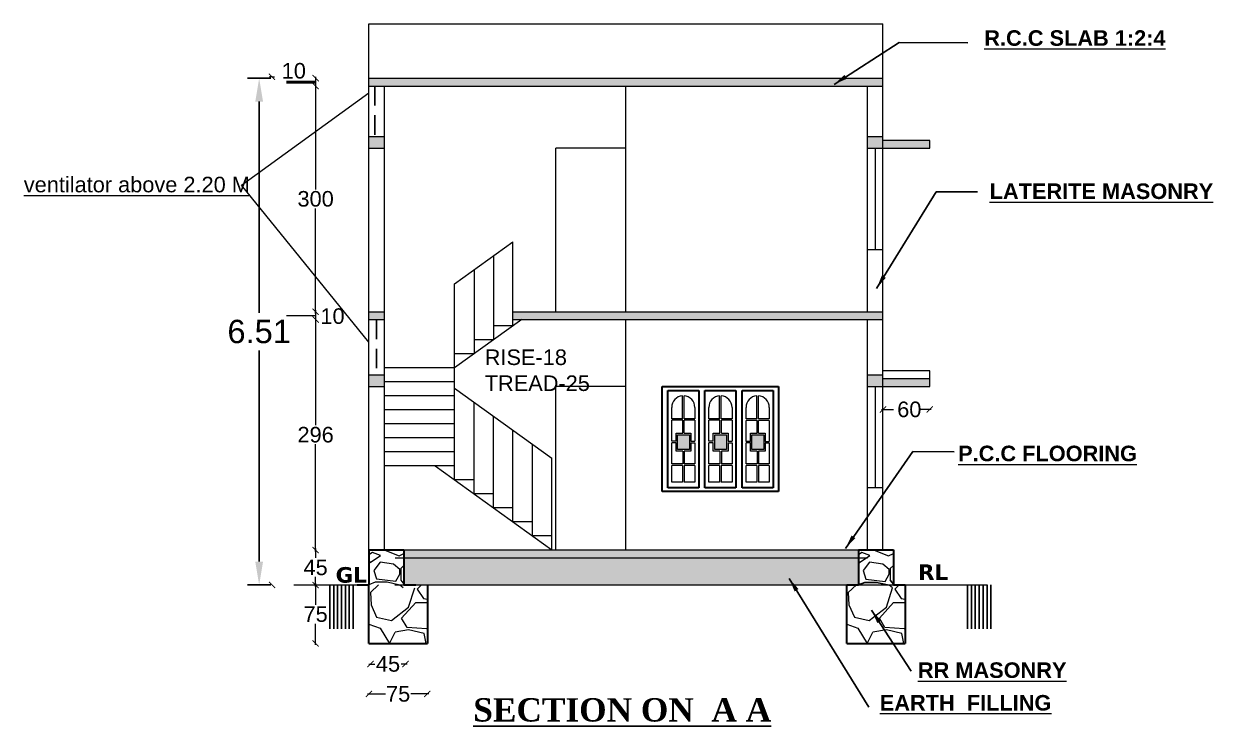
# Model space of a CAD drawing. Header units: metres. Extents: x 1446 to 1737, y 225 to 349.
# Drawn here: x 1453.92 to 1469.2, y 290.21 to 299.24 of the extents above; entities that cross this region are included whole.
import ezdxf

# ---------------------------------------------------------------- set-up
doc = ezdxf.new("R2010")
doc.units = ezdxf.units.M
doc.header["$MEASUREMENT"] = 0
doc.linetypes.add('ACAD_ISO03W100', pattern=[30, 12, -18])
doc.linetypes.add('DASHED2', pattern=[0.375, 0.25, -0.125])
doc.layers.add('BLK_1_HT_OF_BLDG', color=5, linetype='Continuous', plot=False)
for name, color, linetype, lineweight in [('dimn', 63, 'Continuous', 25), ('ELA', 54, 'Continuous', 25), ('Layer7', 7, 'Continuous', 50), ('WALL', 16, 'Continuous', 40)]:
    doc.layers.add(name, color=color, linetype=linetype, lineweight=lineweight)
doc.layers.add('plan', color=42, linetype='Continuous')
doc.styles.add('ARIAL', font='arial.ttf')
doc.styles.get("Standard").update_dxf_attribs({"font": 'arial.ttf'})
doc.dimstyles.new('Copy of Standard', dxfattribs={"dimscale": 0, "dimtxt": 0.3, "dimasz": 0.3, "dimexe": 0.15, "dimexo": 0.15, "dimgap": 0.09, "dimtad": 0, "dimtih": 1, "dimtoh": 1, "dimzin": 4, "dimdsep": 46, "dimtxsty": 'Standard', "dimcen": 0.3, "dimadec": 0, "dimazin": 0, "dimtfac": 1, "dimtofl": 0, "dimtmove": 0, "dimatfit": 3, "dimfxl": 0.15, "dimfxlon": 1, "dimtolj": 1, "dimtzin": 0, "dimarcsym": 0})
doc.dimstyles.get("Standard").update_dxf_attribs({"dimtxt": 0.18, "dimasz": 0.18, "dimexe": 0.18, "dimexo": 0.0625, "dimgap": 0.09, "dimtad": 0, "dimtih": 1, "dimtoh": 1, "dimdec": 4, "dimzin": 0, "dimdsep": 46, "dimtxsty": 'Standard', "dimcen": 0.09, "dimadec": 0, "dimazin": 0, "dimtfac": 1, "dimtdec": 4, "dimtofl": 0, "dimtmove": 0, "dimatfit": 3, "dimfxl": 1, "dimtolj": 1, "dimtzin": 0, "dimarcsym": 0})

# ---------------------------------------------------------------- blocks, each defined once
blk = doc.blocks.new('esfdvc')
for p, q in [((225695.5, -357982.1), (225687.4, -357985.5)), ((225710.8, -357982.1), (225695.5, -357982.1)), ((225726.9, -357985.8), (225710.8, -357982.1)), ((225728.3, -357979.5), (225732.4, -357984.5))]:
    blk.add_line(p, q)
at = {"layer": 'dimn', "color": 0, "linetype": 'ByBlock', "lineweight": 20}
for p, q in [((225684.8, -357985.5), (225674.3, -357995.2)), ((225674.3, -357995.2), (225675.1, -358011)), ((225723.4, -358014), (225731.4, -357989)), ((225731.4, -357989), (225726.9, -357985.8)), ((225739.9, -357985.5), (225734.4, -357991)), ((225734.4, -357991), (225742.4, -358003)), ((225675.1, -358011), (225682.2, -358027)), ((225701.4, -358031), (225723.4, -358014)), ((225714.4, -358028), (225732.4, -358008)), ((225732.4, -358008), (225747.4, -358008)), ((225742.4, -358003), (225747.4, -358003.6)), ((225682.2, -358027), (225701.4, -358031)), ((225721.4, -358040), (225714.4, -358028)), ((225672.4, -358034), (225672.4, -358034)), ((225672.4, -358035.9), (225686.7, -358041)), ((225686.7, -358041), (225698.6, -358060.5)), ((225723.4, -358043), (225706, -358046)), ((225746.4, -358042), (225721.4, -358040)), ((225743.4, -358048), (225723.4, -358043)), ((225747.4, -358041.5), (225746.4, -358042)), ((225698.6, -358060.5), (225706, -358046)), ((225745.9, -358060.5), (225743.4, -358048)), ((225744.4, -358053), (225744.4, -358053))]:
    blk.add_line(p, q, dxfattribs=at)
at = {"layer": 'plan', "color": 0, "linetype": 'ByBlock', "lineweight": 30}
for p, q in [((225687.5, -357940.5), (225732.4, -357940.5)), ((225732.4, -357940.5), (225732.4, -357985.5)), ((225687.4, -357970.5), (225687.5, -357970.5)), ((225672.4, -358060.5), (225747.4, -358060.5))]:
    blk.add_line(p, q, dxfattribs=at)
at = {"layer": 'WALL', "color": 0, "linetype": 'ByBlock', "lineweight": 30}
for p, q in [((225687.4, -357940.5), (225687.4, -357985.5)), ((225687.4, -357940.5), (225687.4, -357985.5)), ((225672.4, -358060.5), (225672.4, -357985.5)), ((225672.4, -357985.5), (225687.4, -357985.5)), ((225732.4, -357985.5), (225739.9, -357985.5)), ((225732.4, -357985.5), (225747.4, -357985.5)), ((225747.4, -357985.5), (225747.4, -358060.5))]:
    blk.add_line(p, q, dxfattribs=at)
at = {"layer": 'WALL', "color": 0, "linetype": 'ByBlock', "lineweight": 20}
for p, q in [((225691.9, -357943.8), (225687.4, -357946.7)), ((225687.4, -357953.2), (225688.9, -357956.8)), ((225688.9, -357956.8), (225702.2, -357947.8)), ((225702.2, -357947.8), (225691.9, -357943.8)), ((225708.8, -357940.5), (225709.3, -357941.8)), ((225709.3, -357940.5), (225709.9, -357941.8)), ((225709.9, -357941.8), (225726.1, -357948.1)), ((225726.1, -357948.1), (225732.4, -357945.1)), ((225701.6, -357956.2), (225693.6, -357966.8)), ((225693.6, -357966.8), (225696.9, -357977.8)), ((225718.9, -357958.8), (225701.6, -357956.2)), ((225726.9, -357965.8), (225718.9, -357958.8)), ((225726.9, -357971.8), (225726.9, -357965.8)), ((225732.4, -357960.6), (225728.3, -357964.4)), ((225728.3, -357964.4), (225728.3, -357979.5)), ((225696.9, -357977.8), (225721.9, -357980.8)), ((225721.9, -357980.8), (225726.9, -357971.8))]:
    blk.add_line(p, q, dxfattribs=at)
blk = doc.blocks.new('FHFCGV')
at = {"layer": 'WALL', "linetype": 'ByBlock', "lineweight": 13}
h = blk.add_hatch(color=188, dxfattribs=at)
h.set_gradient(color1=(16, 14, 16), one_color=1, tint=1, name='SPHERICAL')
h.paths.add_polyline_path([(282194.5, -299527.1), (282179.3, -299527.1), (282179.3, -299546.1), (282194.5, -299546.1)])
h.paths.add_polyline_path([(282227, -299546.1), (282242.2, -299546.1), (282242.2, -299527.1), (282227, -299527.1)])
h.paths.add_polyline_path([(282274.8, -299546.2), (282289.9, -299546.2), (282289.9, -299527.2), (282274.8, -299527.2)])
at = {"lineweight": 25}
for p, q in [((282206.5, -299492), (282206.5, -299506.6)), ((282254.2, -299492), (282254.2, -299506.6)), ((282302, -299492.1), (282302, -299506.7))]:
    blk.add_line(p, q, dxfattribs=at)
at = {"layer": 'plan', "color": 0, "linetype": 'ByBlock', "lineweight": 30}
for p, q in [((282159.7, -299465.2), (282209.5, -299465.2)), ((282159.7, -299600.2), (282159.7, -299465.2)), ((282166.7, -299595.2), (282166.7, -299470.2)), ((282166.7, -299470.2), (282206.5, -299470.2)), ((282166.7, -299595.2), (282166.7, -299470.2)), ((282206.5, -299470.2), (282206.5, -299595.2)), ((282209.5, -299465.2), (282259.2, -299465.2)), ((282214.5, -299595.2), (282214.5, -299470.2)), ((282214.5, -299470.2), (282254.2, -299470.2)), ((282214.5, -299595.2), (282214.5, -299470.2)), ((282254.2, -299470.2), (282254.2, -299595.2)), ((282259.2, -299465.2), (282309, -299465.2)), ((282262.2, -299595.2), (282262.2, -299470.2)), ((282262.2, -299470.2), (282302, -299470.2)), ((282262.2, -299595.2), (282262.2, -299470.2)), ((282302, -299470.2), (282302, -299595.2)), ((282309, -299465.2), (282309, -299600.2)), ((282206.5, -299595.2), (282166.7, -299595.2)), ((282254.2, -299595.2), (282214.5, -299595.2)), ((282302, -299595.2), (282262.2, -299595.2)), ((282209.5, -299600.2), (282159.7, -299600.2)), ((282259.2, -299600.2), (282209.5, -299600.2)), ((282309, -299600.2), (282259.2, -299600.2))]:
    blk.add_line(p, q, dxfattribs=at)
at = {"layer": 'WALL', "color": 250, "linetype": 'ByBlock', "lineweight": 13}
for p, q in [((282185.6, -299506.6), (282185.6, -299477.2)), ((282187.6, -299506.6), (282187.6, -299477.2)), ((282233.3, -299506.6), (282233.3, -299477.2)), ((282235.3, -299506.6), (282235.3, -299477.2)), ((282281.1, -299506.7), (282281.1, -299477.2)), ((282283.1, -299506.7), (282283.1, -299477.2)), ((282171.7, -299506.6), (282171.7, -299492)), ((282201.5, -299492), (282201.5, -299506.6)), ((282219.5, -299506.6), (282219.5, -299492)), ((282249.2, -299492), (282249.2, -299506.6)), ((282267.2, -299506.7), (282267.2, -299492.1)), ((282297, -299492.1), (282297, -299506.7)), ((282185.6, -299506.6), (282171.7, -299506.6)), ((282185.9, -299508.6), (282171.7, -299508.6)), ((282171.7, -299535.6), (282171.7, -299508.6)), ((282185.9, -299525.1), (282185.9, -299508.6)), ((282201.5, -299506.6), (282187.6, -299506.6)), ((282201.5, -299508.6), (282187.9, -299508.6)), ((282187.9, -299525.1), (282187.9, -299508.6)), ((282201.5, -299508.6), (282201.5, -299535.6)), ((282233.3, -299506.6), (282219.5, -299506.6)), ((282233.6, -299508.6), (282219.5, -299508.6)), ((282219.5, -299535.6), (282219.5, -299508.6)), ((282233.6, -299525.1), (282233.6, -299508.6)), ((282249.2, -299506.6), (282235.3, -299506.6)), ((282249.2, -299508.6), (282235.6, -299508.6)), ((282235.6, -299525.1), (282235.6, -299508.6)), ((282249.2, -299508.6), (282249.2, -299535.6)), ((282281.1, -299506.7), (282267.2, -299506.7)), ((282281.4, -299508.7), (282267.2, -299508.7)), ((282267.2, -299535.7), (282267.2, -299508.7)), ((282281.4, -299525.2), (282281.4, -299508.7)), ((282297, -299506.7), (282283.1, -299506.7)), ((282297, -299508.7), (282283.4, -299508.7)), ((282283.4, -299525.2), (282283.4, -299508.7)), ((282297, -299508.7), (282297, -299535.7)), ((282177.3, -299535.6), (282171.7, -299535.6)), ((282196.5, -299535.6), (282201.5, -299535.6)), ((282225, -299535.6), (282219.5, -299535.6)), ((282244.2, -299535.6), (282249.2, -299535.6)), ((282272.8, -299535.7), (282267.2, -299535.7)), ((282291.9, -299535.7), (282297, -299535.7)), ((282177.3, -299537.6), (282171.7, -299537.6)), ((282171.7, -299564.7), (282171.7, -299537.6)), ((282185.9, -299548.1), (282185.9, -299564.7)), ((282187.9, -299548.1), (282187.9, -299564.7)), ((282196.5, -299537.6), (282201.5, -299537.6)), ((282201.5, -299537.6), (282201.5, -299564.7)), ((282225, -299537.6), (282219.5, -299537.6)), ((282219.5, -299564.6), (282219.5, -299537.6)), ((282233.6, -299548.1), (282233.6, -299564.6)), ((282235.6, -299548.1), (282235.6, -299564.6)), ((282244.2, -299537.6), (282249.2, -299537.6)), ((282249.2, -299537.6), (282249.2, -299564.6)), ((282272.8, -299537.7), (282267.2, -299537.7)), ((282267.2, -299564.7), (282267.2, -299537.7)), ((282281.4, -299548.2), (282281.4, -299564.7)), ((282283.4, -299548.2), (282283.4, -299564.7)), ((282291.9, -299537.7), (282297, -299537.7)), ((282297, -299537.7), (282297, -299564.7)), ((282185.9, -299564.7), (282171.7, -299564.7)), ((282171.7, -299588.2), (282171.7, -299566.7)), ((282185.6, -299566.7), (282171.7, -299566.7)), ((282185.6, -299566.7), (282185.6, -299588.2)), ((282201.5, -299566.7), (282187.6, -299566.7)), ((282187.6, -299566.7), (282187.6, -299588.2)), ((282201.5, -299564.7), (282187.9, -299564.7)), ((282201.5, -299566.7), (282201.5, -299588.2)), ((282233.6, -299564.6), (282219.5, -299564.6)), ((282219.5, -299588.2), (282219.5, -299566.6)), ((282233.3, -299566.6), (282219.5, -299566.6)), ((282233.3, -299566.6), (282233.3, -299588.2)), ((282249.2, -299566.6), (282235.3, -299566.6)), ((282235.3, -299566.6), (282235.3, -299588.2)), ((282249.2, -299564.6), (282235.6, -299564.6)), ((282249.2, -299566.6), (282249.2, -299588.2)), ((282281.4, -299564.7), (282267.2, -299564.7)), ((282267.2, -299588.2), (282267.2, -299566.7)), ((282281.1, -299566.7), (282267.2, -299566.7)), ((282281.1, -299566.7), (282281.1, -299588.2)), ((282297, -299566.7), (282283.1, -299566.7)), ((282283.1, -299566.7), (282283.1, -299588.2)), ((282297, -299564.7), (282283.4, -299564.7)), ((282297, -299566.7), (282297, -299588.2)), ((282185.6, -299588.2), (282171.7, -299588.2)), ((282201.5, -299588.2), (282187.6, -299588.2)), ((282233.3, -299588.2), (282219.5, -299588.2)), ((282249.2, -299588.2), (282235.3, -299588.2)), ((282281.1, -299588.2), (282267.2, -299588.2)), ((282297, -299588.2), (282283.1, -299588.2))]:
    blk.add_line(p, q, dxfattribs=at)
for points in [[(282177.3, -299535.6), (282177.3, -299525.1), (282185.9, -299525.1)], [(282187.9, -299525.1), (282196.5, -299525.1), (282196.5, -299535.6)], [(282225, -299535.6), (282225, -299525.1), (282233.6, -299525.1)], [(282235.6, -299525.1), (282244.2, -299525.1), (282244.2, -299535.6)], [(282272.8, -299535.7), (282272.8, -299525.2), (282281.4, -299525.2)], [(282283.4, -299525.2), (282291.9, -299525.2), (282291.9, -299535.7)], [(282185.9, -299548.1), (282177.3, -299548.1), (282177.3, -299537.6)], [(282196.5, -299537.6), (282196.5, -299548.1), (282187.9, -299548.1)], [(282233.6, -299548.1), (282225, -299548.1), (282225, -299537.6)], [(282244.2, -299537.6), (282244.2, -299548.1), (282235.6, -299548.1)], [(282281.4, -299548.2), (282272.8, -299548.2), (282272.8, -299537.7)], [(282291.9, -299537.7), (282291.9, -299548.2), (282283.4, -299548.2)]]:
    blk.add_lwpolyline(points, dxfattribs=at)
for points in [[(282179.3, -299527.1), (282194.5, -299527.1), (282194.5, -299546.1), (282179.3, -299546.1)], [(282227, -299527.1), (282242.2, -299527.1), (282242.2, -299546.1), (282227, -299546.1)], [(282274.8, -299527.2), (282289.9, -299527.2), (282289.9, -299546.2), (282274.8, -299546.2)]]:
    blk.add_lwpolyline(points, close=True, dxfattribs=at)
for centre, start, end in [((282186.6, -299492), 93.8547, 180), ((282186.6, -299492), 0, 86.1453), ((282234.3, -299492), 93.8547, 180), ((282234.3, -299492), 0, 86.1453), ((282282.1, -299492.1), 93.8547, 180), ((282282.1, -299492.1), 0, 86.1453)]:
    blk.add_arc(centre, 14.9, start, end, dxfattribs=at)
blk = doc.blocks.new('_ArchTick')
at = {"color": 0, "linetype": 'ByBlock', "lineweight": 25, "const_width": 0.15}
blk.add_lwpolyline([(-0.5, -0.5), (0.5, 0.5)], dxfattribs=at)
blk = doc.blocks.new('*D80')
at = {"layer": 'BLK_1_HT_OF_BLDG', "color": 0, "lineweight": -2}
for p, q in [((1457.095, 298.538), (1456.795, 298.538)), ((1456.945, 298.238), (1456.945, 295.526)), ((1456.945, 292.328), (1456.945, 295.04)), ((1457.095, 292.028), (1456.795, 292.028))]:
    blk.add_line(p, q, dxfattribs=at)
at = {"layer": 'BLK_1_HT_OF_BLDG', "color": 0}
for points in [[(1456.895, 298.238), (1456.995, 298.238), (1456.945, 298.538)], [(1456.895, 292.328), (1456.995, 292.328), (1456.945, 292.028)]]:
    blk.add_solid(points, dxfattribs=at)
at = {"layer": 'Defpoints', "color": 0}
for p in [(1458.355, 298.538), (1456.945, 292.028), (1458.355, 292.028)]:
    blk.add_point(p, dxfattribs=at)
at = {"layer": 'BLK_1_HT_OF_BLDG', "color": 0, "insert": (1456.945, 295.283), "char_height": 0.3, "attachment_point": 5}
blk.add_mtext('\\A1;6.51', dxfattribs=at)

msp = doc.modelspace()

# ---------------------------------------------------------------- hatches: boundary and pattern name
at = {"layer": 'Layer7', "lineweight": 20}
h = msp.add_hatch(color=256, dxfattribs=at)
h.paths.add_polyline_path([(1464.957, 298.538), (1458.355, 298.538), (1458.355, 298.438), (1464.957, 298.438)])
h.paths.add_polyline_path([(1458.555, 297.788), (1458.355, 297.788), (1458.355, 297.638), (1458.555, 297.638)])
h.paths.add_polyline_path([(1464.957, 297.788), (1464.757, 297.788), (1464.757, 297.638), (1464.957, 297.638)])
h.paths.add_polyline_path([(1465.557, 297.738), (1464.957, 297.738), (1464.957, 297.638), (1465.557, 297.638)])
h.paths.add_polyline_path([(1464.957, 295.538), (1460.205, 295.538), (1460.205, 295.438), (1464.957, 295.438)])
h.paths.add_polyline_path([(1458.555, 295.538), (1458.355, 295.538), (1458.355, 295.438), (1458.555, 295.438)])
h.paths.add_polyline_path([(1458.555, 294.728), (1458.355, 294.728), (1458.355, 294.578), (1458.555, 294.578)])
h.paths.add_polyline_path([(1464.957, 294.728), (1464.757, 294.728), (1464.757, 294.578), (1464.957, 294.578)])
h.paths.add_polyline_path([(1465.557, 294.678), (1464.957, 294.678), (1464.957, 294.578), (1465.557, 294.578)])
h = msp.add_hatch(dxfattribs=at)
h.set_pattern_fill('AR-CONC', color=256, scale=0.009, style=0)
h.set_pattern_definition([(50, (-1590.648065, -390.39697), (0.0645534164, -0.00564769215), [0.00675, -0.07425]), (355, (-1590.648065, -390.39697), (-0.01248762, 0.067697292), [0.0054, -0.0594]), (100.4514, (-1590.642686, -390.397443), (0.0520658444, 0.0620495588), [0.0057366171, -0.0631027901]), (46.1842, (-1590.648065, -390.37897), (0.0960516944, -0.0148967113), [0.010125, -0.111375]), (96.6356, (-1590.64006, -390.38021), (0.0841196435, 0.0876706084), [0.008604926, -0.09465417]), (351.1842, (-1590.648065, -390.37897), (0.084119575, 0.087670674), [0.0081, -0.0891]), (21, (-1590.639065, -390.38347), (0.0537216347, -0.0362357002), [0.00675, -0.07425]), (326, (-1590.639065, -390.38347), (0.0218983799, 0.065263504), [0.0054, -0.0594]), (71.4514, (-1590.63459, -390.38649), (0.0756200366, 0.0290277447), [0.0057366171, -0.0631027901]), (37.5, (-1590.648065, -390.396973), (0.00109438698, 0.02996044684), [0, -0.05868, 0, -0.0603, 0, -0.059625]), (7.5, (-1590.648065, -390.396973), (0.02367625837, 0.03549705407), [0, -0.03438, 0, -0.05733, 0, -0.022725]), (327.5, (-1590.668135, -390.396973), (0.04804401926, -0.00202993846), [0, -0.0225, 0, -0.0702, 0, -0.09315]), (317.5, (-1590.677135, -390.396973), (0.05248675524, 0.0090094484), [0, -0.02925, 0, -0.04662, 0, -0.06615])])
h.paths.add_polyline_path([(1464.642, 292.478), (1458.805, 292.478), (1458.805, 292.378), (1464.642, 292.378)])
h = msp.add_hatch(dxfattribs=at)
h.set_pattern_fill('AR-SAND', color=256, scale=0.009, style=0)
h.set_pattern_definition([(37.5, (-1590.648065, -390.396973), (-0.00056694022, 0.01734141392), [0, -0.01368, 0, -0.0153, 0, -0.014625]), (7.5, (-1590.648065, -390.396973), (0.01592799035, 0.02539931459), [0, -0.00738, 0, -0.01233, 0, -0.004725]), (327.5, (-1590.659135, -390.396973), (0.028027276756, 5.093148e-05), [0, -0.0045, 0, -0.0162, 0, -0.02115]), (317.5, (-1590.659135, -390.396973), (0.02705513944, 0.00789908008), [0, -0.00225, 0, -0.01062, 0, -0.01215])])
h.paths.add_polyline_path([(1464.642, 292.378), (1458.805, 292.378), (1458.805, 292.028), (1458.955, 292.028), (1464.254, 292.028), (1464.642, 292.028)])

# ---------------------------------------------------------------- linework, layer by layer
at = {"color": 7, "linetype": 'DASHED2'}
for p, q in [((1458.43, 298.438), (1458.43, 297.788)), ((1458.452, 295.438), (1458.452, 294.728))]:
    msp.add_line(p, q, dxfattribs=at)
at = {"lineweight": 20}
for p, q in [((1458.765, 292.088), (1458.805, 292.038)), ((1458.436, 292.063), (1458.355, 292.028)), ((1458.589, 292.063), (1458.436, 292.063)), ((1458.75, 292.026), (1458.589, 292.063))]:
    msp.add_line(p, q, dxfattribs=at)
at = {"color": 0, "linetype": 'ByBlock'}
for p, q in [((1457.852, 292.028), (1457.852, 291.465)), ((1457.902, 292.028), (1457.902, 291.465)), ((1457.952, 292.028), (1457.952, 291.465)), ((1458.002, 292.028), (1458.002, 291.465)), ((1458.052, 292.028), (1458.052, 291.465)), ((1458.052, 292.028), (1458.052, 291.465)), ((1458.102, 292.028), (1458.102, 291.465)), ((1458.152, 292.028), (1458.152, 291.465)), ((1466.043, 292.028), (1466.043, 291.465)), ((1466.093, 292.028), (1466.093, 291.465)), ((1466.143, 292.028), (1466.143, 291.465)), ((1466.193, 292.028), (1466.193, 291.465)), ((1466.243, 292.028), (1466.243, 291.465)), ((1466.243, 292.028), (1466.243, 291.465)), ((1466.293, 292.028), (1466.293, 291.465)), ((1466.343, 292.028), (1466.343, 291.465))]:
    msp.add_line(p, q, dxfattribs=at)
at = {"layer": 'dimn', "color": 0, "linetype": 'ByBlock', "lineweight": 20}
for p, q in [((1458.479, 292.028), (1458.374, 291.931)), ((1458.374, 291.931), (1458.382, 291.773)), ((1458.795, 291.993), (1458.75, 292.026)), ((1458.865, 291.743), (1458.945, 291.993)), ((1459.03, 292.028), (1458.975, 291.973)), ((1458.975, 291.973), (1459.055, 291.853)), ((1458.775, 291.603), (1458.955, 291.803)), ((1458.955, 291.803), (1459.105, 291.803)), ((1459.055, 291.853), (1459.105, 291.847)), ((1458.382, 291.773), (1458.453, 291.614)), ((1458.645, 291.573), (1458.865, 291.743)), ((1458.355, 291.543), (1458.355, 291.543)), ((1458.355, 291.524), (1458.498, 291.473)), ((1458.453, 291.614), (1458.645, 291.573)), ((1458.498, 291.473), (1458.617, 291.278)), ((1458.845, 291.483), (1458.775, 291.603)), ((1459.095, 291.463), (1458.845, 291.483)), ((1458.617, 291.278), (1458.691, 291.424)), ((1458.865, 291.453), (1458.691, 291.424)), ((1459.065, 291.403), (1458.865, 291.453)), ((1459.09, 291.278), (1459.065, 291.403)), ((1459.075, 291.353), (1459.075, 291.353)), ((1459.105, 291.468), (1459.095, 291.463))]:
    msp.add_line(p, q, dxfattribs=at)
at = {"layer": 'Layer7', "lineweight": 20}
for p, q in [((1458.355, 292.478), (1458.355, 299.238)), ((1458.355, 299.238), (1464.957, 299.238)), ((1464.957, 292.478), (1464.957, 299.238)), ((1457.11, 298.558), (1457.077, 298.558)), ((1457.11, 298.558), (1457.142, 298.558)), ((1457.67, 298.558), (1457.67, 298.418)), ((1458.355, 298.538), (1464.957, 298.538)), ((1456.717, 297.163), (1458.355, 298.353)), ((1457.67, 298.458), (1457.67, 297.11)), ((1458.355, 295.538), (1458.355, 298.438)), ((1458.355, 298.438), (1464.957, 298.438)), ((1458.555, 292.478), (1458.555, 298.438)), ((1458.555, 292.478), (1458.555, 298.438)), ((1461.655, 295.538), (1461.655, 298.438)), ((1464.757, 295.538), (1464.757, 298.438)), ((1458.355, 297.788), (1458.555, 297.788)), ((1464.757, 297.788), (1464.957, 297.788)), ((1465.557, 297.738), (1464.957, 297.738)), ((1465.557, 297.638), (1465.557, 297.738)), ((1458.355, 297.638), (1458.555, 297.638)), ((1460.755, 295.538), (1460.755, 297.638)), ((1461.655, 297.638), (1460.755, 297.638)), ((1464.757, 297.638), (1464.957, 297.638)), ((1464.857, 297.638), (1464.857, 296.338)), ((1464.957, 297.638), (1465.557, 297.638)), ((1458.355, 295.148), (1456.717, 297.163)), ((1457.67, 295.518), (1457.67, 296.866)), ((1459.455, 295.898), (1460.205, 296.438)), ((1460.205, 295.538), (1460.205, 296.438)), ((1464.757, 296.338), (1464.957, 296.338)), ((1459.455, 293.378), (1459.455, 295.898)), ((1459.455, 294.998), (1459.455, 295.898)), ((1457.336, 295.488), (1457.296, 295.488)), ((1457.67, 295.488), (1457.336, 295.488)), ((1457.67, 295.558), (1457.67, 295.418)), ((1457.67, 295.458), (1457.67, 294.08)), ((1458.355, 295.538), (1458.555, 295.538)), ((1460.205, 295.358), (1460.205, 295.538)), ((1460.205, 295.538), (1464.957, 295.538)), ((1458.355, 292.478), (1458.355, 295.438)), ((1458.355, 295.438), (1458.555, 295.438)), ((1460.205, 295.438), (1464.957, 295.438)), ((1461.655, 292.478), (1461.655, 295.438)), ((1464.757, 292.478), (1464.757, 295.438)), ((1464.957, 292.478), (1464.957, 295.438)), ((1459.455, 294.278), (1459.455, 295.178)), ((1459.455, 294.098), (1459.455, 294.998)), ((1458.355, 294.728), (1458.555, 294.728)), ((1464.757, 294.728), (1464.957, 294.728)), ((1465.557, 294.778), (1464.957, 294.778)), ((1465.557, 294.678), (1465.557, 294.778)), ((1458.355, 294.578), (1458.555, 294.578)), ((1459.455, 293.558), (1459.455, 294.558)), ((1459.455, 294.558), (1460.705, 293.658)), ((1460.755, 292.478), (1460.755, 294.578)), ((1461.655, 294.578), (1460.755, 294.578)), ((1464.757, 294.578), (1464.957, 294.578)), ((1464.857, 294.578), (1464.857, 293.278)), ((1465.557, 294.678), (1464.957, 294.678)), ((1464.957, 294.578), (1465.557, 294.578)), ((1465.557, 294.578), (1465.557, 294.678)), ((1459.705, 293.198), (1459.705, 294.378)), ((1464.937, 294.283), (1465.093, 294.283)), ((1465.577, 294.283), (1465.42, 294.283)), ((1459.955, 293.018), (1459.955, 294.198)), ((1460.205, 292.838), (1460.205, 294.018)), ((1457.67, 292.458), (1457.67, 293.836)), ((1460.455, 292.658), (1460.455, 293.838)), ((1460.705, 292.658), (1460.705, 293.658)), ((1459.205, 293.558), (1460.705, 292.478)), ((1459.455, 293.378), (1459.455, 293.558)), ((1459.705, 293.378), (1459.455, 293.378)), ((1459.955, 293.198), (1459.705, 293.198)), ((1464.957, 293.278), (1464.757, 293.278)), ((1460.205, 293.018), (1459.955, 293.018)), ((1460.455, 292.838), (1460.205, 292.838)), ((1460.705, 292.658), (1460.455, 292.658)), ((1460.705, 292.478), (1460.705, 292.658)), ((1457.67, 292.498), (1457.67, 292.375)), ((1458.69, 292.478), (1464.757, 292.478)), ((1458.69, 292.478), (1464.757, 292.478)), ((1460.69, 292.478), (1463.506, 292.478)), ((1460.69, 292.478), (1463.506, 292.478)), ((1458.69, 292.378), (1464.757, 292.378)), ((1457.67, 292.008), (1457.67, 292.131)), ((1457.39, 292.028), (1457.396, 292.028)), ((1457.39, 292.028), (1458.24, 292.028)), ((1457.67, 292.048), (1457.67, 291.775)), ((1458.674, 292.028), (1458.675, 292.028)), ((1458.687, 292.028), (1464.254, 292.028)), ((1460.624, 292.028), (1460.652, 292.028)), ((1460.674, 292.028), (1460.675, 292.028)), ((1460.69, 292.028), (1464.254, 292.028)), ((1463.956, 292.028), (1466.293, 292.028)), ((1457.67, 291.258), (1457.67, 291.531)), ((1458.355, 291.013), (1458.432, 291.013)), ((1458.845, 291.013), (1458.768, 291.013)), ((1458.335, 290.628), (1458.567, 290.628)), ((1459.125, 290.628), (1458.894, 290.628))]:
    msp.add_line(p, q, dxfattribs=at)
at = {"layer": 'Layer7'}
for p, q in [((1457.336, 298.488), (1457.296, 298.488)), ((1457.67, 298.488), (1457.336, 298.488))]:
    msp.add_line(p, q, dxfattribs=at)
at = {"layer": 'plan', "color": 0, "linetype": 'ByBlock', "lineweight": 30}
for p, q in [((1458.356, 292.478), (1458.805, 292.478)), ((1458.805, 292.478), (1458.805, 292.028)), ((1458.355, 292.178), (1458.356, 292.178)), ((1458.355, 291.278), (1459.105, 291.278))]:
    msp.add_line(p, q, dxfattribs=at)
at = {"layer": 'WALL', "color": 1, "linetype": 'ACAD_ISO03W100', "lineweight": 20}
for p, q in [((1459.955, 296.258), (1459.955, 295.178)), ((1459.705, 296.078), (1459.705, 294.998)), ((1460.317, 295.438), (1459.455, 294.818)), ((1460.205, 295.358), (1459.955, 295.358)), ((1459.955, 295.178), (1459.705, 295.178)), ((1459.705, 294.998), (1459.455, 294.998)), ((1459.455, 294.818), (1458.555, 294.818)), ((1459.455, 294.638), (1458.555, 294.638)), ((1459.455, 294.458), (1458.555, 294.458)), ((1459.455, 294.278), (1458.555, 294.278)), ((1459.455, 294.098), (1458.555, 294.098)), ((1459.455, 293.918), (1458.555, 293.918)), ((1459.455, 293.738), (1458.555, 293.738)), ((1459.455, 293.558), (1458.555, 293.558))]:
    msp.add_line(p, q, dxfattribs=at)
at = {"layer": 'WALL', "color": 0, "linetype": 'ByBlock', "lineweight": 30}
for p, q in [((1458.355, 292.478), (1458.355, 292.028)), ((1458.355, 292.478), (1458.355, 292.028)), ((1458.205, 292.028), (1458.355, 292.028)), ((1458.355, 291.278), (1458.355, 292.028)), ((1458.805, 292.028), (1458.88, 292.028)), ((1458.805, 292.028), (1458.955, 292.028)), ((1459.105, 292.028), (1459.105, 291.278))]:
    msp.add_line(p, q, dxfattribs=at)
at = {"layer": 'WALL', "color": 0, "linetype": 'ByBlock', "lineweight": 20}
for p, q in [((1458.4, 292.446), (1458.355, 292.416)), ((1458.37, 292.316), (1458.503, 292.406)), ((1458.503, 292.406), (1458.4, 292.446)), ((1458.569, 292.478), (1458.574, 292.466)), ((1458.574, 292.478), (1458.58, 292.466)), ((1458.58, 292.466), (1458.742, 292.402)), ((1458.742, 292.402), (1458.805, 292.432)), ((1458.355, 292.351), (1458.37, 292.316)), ((1458.498, 292.322), (1458.417, 292.215)), ((1458.67, 292.296), (1458.498, 292.322)), ((1458.75, 292.226), (1458.67, 292.296)), ((1458.805, 292.277), (1458.764, 292.239)), ((1458.764, 292.239), (1458.765, 292.088)), ((1458.417, 292.215), (1458.45, 292.106)), ((1458.45, 292.106), (1458.7, 292.076)), ((1458.7, 292.076), (1458.75, 292.166)), ((1458.75, 292.166), (1458.75, 292.226))]:
    msp.add_line(p, q, dxfattribs=at)

# ---------------------------------------------------------------- block references
at = {"lineweight": 20, "xscale": 0.01, "yscale": 0.01, "zscale": 0.01}
msp.add_blockref('FHFCGV', (-1359.474, 3289.23), dxfattribs=at)
at = {"xscale": 0.01, "yscale": 0.01, "zscale": 0.01}
msp.add_blockref('esfdvc', (-792.233, 3871.883), dxfattribs=at)
at = {"layer": 'Layer7', "lineweight": 20, "xscale": 0.08, "yscale": 0.08, "zscale": 0.08}
for p, rotation in [((1457.11, 298.558), 270), ((1457.67, 298.438), 90), ((1457.67, 298.438), 270), ((1457.67, 295.538), 90), ((1457.67, 295.538), 270), ((1457.67, 295.438), 90), ((1457.67, 295.438), 270), ((1464.957, 294.283), 180), ((1457.67, 292.478), 270), ((1457.67, 292.478), 90), ((1457.67, 291.278), 270), ((1458.375, 291.013), 180), ((1458.355, 290.628), 180)]:
    msp.add_blockref('_ArchTick', p, dxfattribs=dict(at, rotation=rotation))
at = {"layer": 'Layer7', "xscale": 0.08, "yscale": 0.08, "zscale": 0.08}
for p, rotation in [((1457.67, 298.538), 90), ((1457.11, 292.028), 270), ((1457.67, 292.028), 270), ((1457.67, 292.028), 90)]:
    msp.add_blockref('_ArchTick', p, dxfattribs=dict(at, rotation=rotation))
at = {"layer": 'Layer7', "lineweight": 20, "xscale": 0.08, "yscale": 0.08, "zscale": 0.08}
for p in [(1465.557, 294.283), (1458.825, 291.013), (1459.105, 290.628)]:
    msp.add_blockref('_ArchTick', p, dxfattribs=at)

# ---------------------------------------------------------------- texts
at = {"color": 7, "lineweight": 20, "insert": (1459.842, 295.054), "char_height": 0.2, "width": 1.36755, "attachment_point": 1, "style": 'ARIAL'}
msp.add_mtext('RISE-18\\PTREAD-25', dxfattribs=at)
at = {"color": 0, "linetype": 'ByBlock', "lineweight": 5, "char_height": 0.2, "width": 0.15585, "attachment_point": 1}
for s, insert in [('{\\fVerdana|b1|i0|c0|p34;GL}', (1457.927, 292.258)), ('{\\fVerdana|b1|i0|c0|p34;RL}', (1465.407, 292.293))]:
    msp.add_mtext(s, dxfattribs=dict(at, insert=insert))
at = {"layer": 'ELA', "color": 0, "insert": (1463.522, 290.574), "char_height": 0.3, "width": 9.65128, "attachment_point": 3}
msp.add_mtext('{\\fTimes New Roman|b1|i0|c0|p18;\\LSECTION ON  A A}', dxfattribs=at)
at = {"layer": 'Layer7', "lineweight": 20, "char_height": 0.2, "attachment_point": 5}
for s, insert in [('10', (1457.39, 298.633)), ('300', (1457.67, 296.988)), ('10', (1457.887, 295.481)), ('60', (1465.295, 294.283)), ('296', (1457.67, 293.958)), ('45', (1457.67, 292.253)), ('75', (1457.67, 291.653)), ('45', (1458.6, 291.013)), ('75', (1458.73, 290.628))]:
    msp.add_mtext(s, dxfattribs=dict(at, insert=insert))
at = {"layer": 'WALL', "color": 0, "lineweight": 20, "style": 'ARIAL'}
msp.add_text('%%Uventilator above 2.20 M', height=0.2, dxfattribs=at).set_placement((1453.922, 297.073))
at = {"layer": 'WALL', "color": 0, "linetype": 'ByBlock', "lineweight": 20, "char_height": 0.2, "attachment_point": 1, "style": 'ARIAL'}
for s, insert, width in [('{\\fArial|b1|i0|c0|p34;\\LR.C.C SLAB 1:2:4}', (1466.258, 299.155), 2.31891), ('{\\fArial|b1|i0|c0|p34;\\LLATERITE MASONRY}', (1466.327, 297.187), 3.03916), ('{\\fArial|b1|i0|c0|p34;\\LP.C.C FLOORING}', (1465.922, 293.818), 2.334), ('{\\fArial|b1|i0|c0|p34;\\LRR MASONRY}', (1465.405, 291.034), 2.32806), ('{\\fArial|b1|i0|c0|p34;\\LEARTH  FILLING}', (1464.916, 290.615), 2.32806)]:
    msp.add_mtext(s, dxfattribs=dict(at, insert=insert, width=width))

# ---------------------------------------------------------------- dimensions: what is measured, and where the dimension line sits
at = {"layer": 'BLK_1_HT_OF_BLDG', "color": 5}
dim = msp.add_linear_dim(base=(1456.945, 292.028), p1=(1458.355, 298.538), p2=(1458.355, 292.028), angle=90, dimstyle='Copy of Standard', override={"dimscale": 1}, dxfattribs=at)
dim.commit()
dim.dimension.update_dxf_attribs({"geometry": '*D80', "text_midpoint": (1456.945, 295.283)})

# ---------------------------------------------------------------- leaders
at = {"layer": 'Layer7', "color": 0, "lineweight": 20}
msp.add_leader([(1464.874, 295.837), (1465.638, 297.08), (1466.17, 297.078)], dimstyle='Standard', override={"dimgap": 0.09, "dimtad": 0}, dxfattribs=at)
at = {"layer": 'WALL', "color": 0, "linetype": 'ByBlock', "lineweight": 20}
for points in [[(1464.328, 298.46), (1465.164, 298.996), (1466.047, 298.993)], [(1464.475, 292.499), (1465.34, 293.741), (1465.872, 293.739)], [(1463.752, 292.113), (1464.777, 290.459)], [(1464.811, 291.706), (1465.318, 290.922)]]:
    msp.add_leader(points, dimstyle='Standard', override={"dimgap": 0.09, "dimtad": 0}, dxfattribs=at)

doc.saveas('drawing.dxf')
